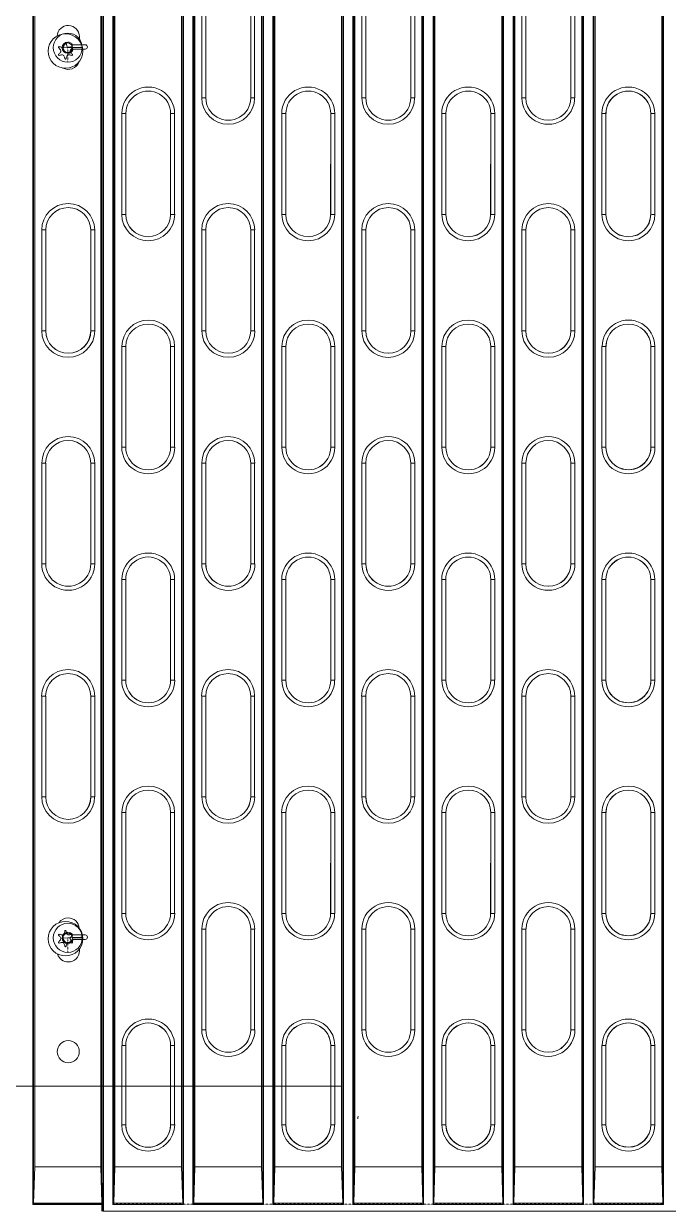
# Model space of a CAD drawing. Extents: x 43000 to 200282, y 3579 to 63943.
# Drawn here: x 114378 to 114732, y 33834 to 34483 of the extents above; entities that cross this region are included whole.
import ezdxf

# ---------------------------------------------------------------- set-up
doc = ezdxf.new("R2010")
doc.units = 0
doc.header["$MEASUREMENT"] = 0
doc.linetypes.add('PDF_IMPORT', pattern=[1, 0.8, -0.2])
doc.layers.get('0').update_dxf_attribs({"linetype": 'CONTINUOUS'})
doc.layers.add('PDF5_Geometry', color=7, linetype='CONTINUOUS')

# ---------------------------------------------------------------- blocks, each defined once
blk = doc.blocks.new('pohlad vonkajšia')
at = {"layer": 'PDF5_Geometry', "lineweight": 13}
for points in [[(16657.05, 2737.14), (16657.28, 2737.35), (16657.28, 2749.69), (16657.28, 2750.3), (16656.95, 2749.99), (16656.95, 2113.41), (16657.26, 2123.41), (16657.26, 2734.37), (16657.05, 2734.58)], [(16667.47, 2430.87), (16667.52, 2430.83), (16667.57, 2430.8), (16667.63, 2430.76), (16667.64, 2430.69), (16667.68, 2430.62), (16667.64, 2430.57), (16667.63, 2430.56), (16667.5, 2430.4), (16667.37, 2430.28), (16667.21, 2430.1), (16667.09, 2429.97), (16667, 2429.81), (16666.98, 2429.67), (16667, 2429.48), (16667.09, 2429.36), (16667.09, 2429.34), (16667.21, 2429.17), (16667.37, 2429.03), (16667.5, 2428.87), (16667.63, 2428.73), (16667.68, 2428.67), (16667.68, 2428.61), (16667.63, 2428.54), (16667.59, 2428.51), (16667.54, 2428.46), (16667.47, 2428.44), (16667.26, 2428.51), (16667.09, 2428.54), (16666.88, 2428.6), (16666.67, 2428.63), (16666.52, 2428.63), (16666.36, 2428.56), (16666.24, 2428.46), (16666.15, 2428.32), (16666.13, 2428.32), (16666.05, 2428.13), (16666, 2427.92), (16665.94, 2427.73), (16665.89, 2427.52), (16665.84, 2427.49), (16665.79, 2427.43), (16665.72, 2427.43), (16665.67, 2427.43), (16665.61, 2427.49), (16665.56, 2427.5), (16665.56, 2427.52), (16665.51, 2427.71), (16665.46, 2427.92), (16665.37, 2428.13), (16665.3, 2428.32), (16665.23, 2428.44), (16665.09, 2428.54), (16664.94, 2428.63), (16664.78, 2428.63), (16664.56, 2428.6), (16664.37, 2428.54), (16664.18, 2428.51), (16663.99, 2428.44), (16663.92, 2428.44), (16663.86, 2428.49), (16663.81, 2428.53), (16663.78, 2428.6), (16663.78, 2428.65), (16663.81, 2428.73), (16663.97, 2428.87), (16664.09, 2429.03), (16664.23, 2429.17), (16664.35, 2429.34), (16664.45, 2429.46), (16664.47, 2429.65), (16664.45, 2429.79), (16664.37, 2429.95), (16664.35, 2429.97), (16664.25, 2430.1), (16664.09, 2430.28), (16663.97, 2430.4), (16663.81, 2430.56), (16663.78, 2430.61), (16663.78, 2430.69), (16663.81, 2430.76), (16663.83, 2430.8), (16663.88, 2430.83), (16663.97, 2430.87), (16663.99, 2430.87), (16664.18, 2430.8), (16664.37, 2430.76), (16664.56, 2430.69), (16664.78, 2430.68), (16664.94, 2430.68), (16665.09, 2430.71), (16665.23, 2430.82), (16665.3, 2430.97), (16665.3, 2430.99), (16665.37, 2431.18), (16665.46, 2431.35), (16665.51, 2431.56), (16665.56, 2431.75), (16665.58, 2431.82), (16665.67, 2431.84), (16665.72, 2431.86), (16665.77, 2431.84), (16665.82, 2431.84), (16665.89, 2431.77), (16665.89, 2431.75), (16665.94, 2431.56), (16666, 2431.39), (16666.05, 2431.18), (16666.13, 2430.99), (16666.2, 2430.83), (16666.34, 2430.73), (16666.48, 2430.68), (16666.67, 2430.68), (16666.88, 2430.69), (16667.09, 2430.76), (16667.26, 2430.8)], [(16663.99, 2187.24), (16664.18, 2187.17), (16664.37, 2187.14), (16664.56, 2187.09), (16664.78, 2187.07), (16664.94, 2187.07), (16665.09, 2187.11), (16665.23, 2187.21), (16665.3, 2187.37), (16665.3, 2187.38), (16665.37, 2187.57), (16665.46, 2187.76), (16665.51, 2187.95), (16665.56, 2188.16), (16665.58, 2188.2), (16665.67, 2188.23), (16665.72, 2188.23), (16665.77, 2188.23), (16665.82, 2188.2), (16665.89, 2188.18), (16665.89, 2188.16), (16665.94, 2187.97), (16666, 2187.76), (16666.05, 2187.57), (16666.13, 2187.38), (16666.2, 2187.24), (16666.34, 2187.14), (16666.48, 2187.07), (16666.67, 2187.07), (16666.88, 2187.09), (16667.09, 2187.14), (16667.26, 2187.17), (16667.47, 2187.24), (16667.52, 2187.24), (16667.57, 2187.19), (16667.63, 2187.16), (16667.64, 2187.09), (16667.68, 2187.04), (16667.64, 2186.97), (16667.63, 2186.95), (16667.5, 2186.79), (16667.37, 2186.65), (16667.21, 2186.52), (16667.09, 2186.34), (16667, 2186.22), (16666.98, 2186.03), (16667, 2185.89), (16667.09, 2185.74), (16667.09, 2185.72), (16667.21, 2185.58), (16667.37, 2185.42), (16667.5, 2185.29), (16667.63, 2185.13), (16667.68, 2185.08), (16667.68, 2185.01), (16667.63, 2184.92), (16667.59, 2184.89), (16667.54, 2184.83), (16667.47, 2184.82), (16667.26, 2184.9), (16667.09, 2184.92), (16666.88, 2184.99), (16666.67, 2185.01), (16666.52, 2185.01), (16666.36, 2184.97), (16666.24, 2184.87), (16666.15, 2184.71), (16666.13, 2184.7), (16666.05, 2184.51), (16666, 2184.31), (16665.94, 2184.11), (16665.89, 2183.93), (16665.84, 2183.86), (16665.79, 2183.85), (16665.72, 2183.83), (16665.67, 2183.85), (16665.61, 2183.86), (16665.56, 2183.9), (16665.56, 2183.93), (16665.51, 2184.11), (16665.46, 2184.3), (16665.37, 2184.51), (16665.3, 2184.7), (16665.23, 2184.83), (16665.09, 2184.94), (16664.94, 2185.01), (16664.78, 2185.01), (16664.56, 2184.99), (16664.37, 2184.92), (16664.18, 2184.9), (16663.99, 2184.82), (16663.92, 2184.83), (16663.86, 2184.89), (16663.81, 2184.92), (16663.78, 2184.99), (16663.78, 2185.04), (16663.81, 2185.11), (16663.81, 2185.13), (16663.97, 2185.29), (16664.09, 2185.42), (16664.23, 2185.58), (16664.35, 2185.72), (16664.45, 2185.86), (16664.47, 2186.03), (16664.45, 2186.2), (16664.37, 2186.34), (16664.35, 2186.34), (16664.25, 2186.52), (16664.09, 2186.65), (16663.97, 2186.79), (16663.81, 2186.95), (16663.78, 2187), (16663.78, 2187.07), (16663.81, 2187.14), (16663.83, 2187.17), (16663.88, 2187.21), (16663.97, 2187.24)], [(16667.64, 2186.24), (16669.64, 2186.24), (16670.33, 2186.24), (16669.31, 2186.24)], [(16669.95, 2186.45), (16667.68, 2186.33), (16670.17, 2186.45), (16670.33, 2186.45)], [(16680.58, 2145.57), (16645.64, 2145.57)], [(16678.95, 2113.41), (16697.91, 2113.41), (16697.6, 2123.41), (16679.26, 2123.41)], [(16700.93, 2113.41), (16719.89, 2113.41), (16719.58, 2123.41), (16701.24, 2123.41)], [(16722.91, 2113.41), (16741.89, 2113.41), (16741.56, 2123.41), (16723.22, 2123.41)], [(16744.89, 2113.41), (16763.88, 2113.41), (16763.56, 2123.41), (16745.22, 2123.41)], [(16766.87, 2113.41), (16785.86, 2113.41), (16785.53, 2123.41), (16767.19, 2123.41)], [(16788.86, 2113.41), (16807.8, 2113.41), (16807.49, 2123.41), (16789.15, 2123.41)], [(16810.84, 2113.41), (16829.79, 2113.41), (16829.47, 2123.41), (16811.15, 2123.41)]]:
    blk.add_lwpolyline(points, close=True, dxfattribs=at)
for points in [[(16675.96, 2111.24), (16675.93, 2111.23), (16675.96, 2749.99), (16675.65, 2750.3), (16675.65, 2737.35)], [(16656.76, 2749.99), (16656.76, 2113.05), (16675.72, 2113.05)], [(16656.76, 2113.05), (16656.86, 2113.15), (16656.86, 2749.99)], [(16675.44, 2737.32), (16675.44, 2747.84), (16675.62, 2749.69), (16675.62, 2120.12), (16675.93, 2111.23), (17129.2, 2111.23), (17129.18, 2111.24)], [(16676.14, 2111.24), (16676.07, 2111.24), (16676.07, 2749.99)], [(16829.99, 2749.99), (16829.99, 2113.05), (16810.63, 2113.05), (16810.63, 2749.99)], [(16808.01, 2749.99), (16808.01, 2113.05), (16788.65, 2113.05), (16788.65, 2749.99)], [(16786.03, 2749.99), (16786.03, 2113.05), (16766.67, 2113.05), (16766.67, 2749.99)], [(16764.08, 2749.99), (16764.08, 2113.05), (16744.68, 2113.05), (16744.68, 2749.99)], [(16742.1, 2749.99), (16742.1, 2113.05), (16722.7, 2113.05), (16722.7, 2749.99)], [(16720.12, 2749.99), (16720.12, 2113.05), (16700.72, 2113.05), (16700.72, 2749.99)], [(16698.12, 2749.99), (16698.12, 2113.05), (16678.74, 2113.05), (16678.74, 2749.99)], [(16676.14, 2749.99), (16676.14, 2111.24)], [(16678.84, 2749.99), (16678.84, 2113.15), (16678.74, 2113.05)], [(16678.95, 2749.99), (16678.95, 2113.41)], [(16679.26, 2123.41), (16679.26, 2747.3), (16697.6, 2747.3), (16697.6, 2123.41)], [(16697.91, 2749.99), (16697.91, 2113.41)], [(16698.02, 2749.99), (16698.02, 2113.15), (16698.12, 2113.05)], [(16700.82, 2749.99), (16700.82, 2113.15), (16700.72, 2113.05)], [(16700.93, 2749.99), (16700.93, 2113.41)], [(16701.24, 2123.41), (16701.24, 2747.3), (16719.58, 2747.3), (16719.58, 2123.41)], [(16719.89, 2749.99), (16719.89, 2113.41)], [(16720, 2749.99), (16720, 2113.15), (16720.12, 2113.05)], [(16722.81, 2749.99), (16722.81, 2113.15), (16722.7, 2113.05)], [(16722.91, 2749.99), (16722.91, 2113.41)], [(16723.22, 2123.41), (16723.22, 2747.3), (16741.56, 2747.3), (16741.56, 2123.41)], [(16741.89, 2749.99), (16741.89, 2113.41)], [(16742, 2749.99), (16742, 2113.15), (16742.1, 2113.05)], [(16744.79, 2749.99), (16744.79, 2113.15), (16744.68, 2113.05)], [(16744.89, 2749.99), (16744.89, 2113.41)], [(16745.22, 2123.41), (16745.22, 2747.3), (16763.56, 2747.3), (16763.56, 2123.41)], [(16763.88, 2749.99), (16763.88, 2113.41)], [(16763.98, 2749.99), (16763.98, 2113.15), (16764.08, 2113.05)], [(16766.77, 2749.99), (16766.77, 2113.15), (16766.67, 2113.05)], [(16766.87, 2749.99), (16766.87, 2113.41)], [(16767.19, 2123.41), (16767.19, 2747.3), (16785.53, 2747.3), (16785.53, 2123.41)], [(16785.86, 2749.99), (16785.86, 2113.41)], [(16785.96, 2749.99), (16785.96, 2113.15), (16786.03, 2113.05)], [(16788.75, 2749.99), (16788.75, 2113.15), (16788.65, 2113.05)], [(16788.86, 2749.99), (16788.86, 2113.41)], [(16789.15, 2123.41), (16789.15, 2747.3), (16807.49, 2747.3), (16807.49, 2123.41)], [(16807.8, 2749.99), (16807.8, 2113.41)], [(16807.91, 2749.99), (16807.91, 2113.15), (16808.01, 2113.05)], [(16810.73, 2749.99), (16810.73, 2113.15), (16810.63, 2113.05)], [(16810.84, 2749.99), (16810.84, 2113.41)], [(16811.15, 2123.41), (16811.15, 2747.3), (16829.47, 2747.3), (16829.47, 2123.41)], [(16829.79, 2749.99), (16829.79, 2113.41)], [(16829.89, 2749.99), (16829.89, 2113.15), (16829.99, 2113.05)], [(16657.28, 2737.35), (16675.36, 2737.35), (16675.57, 2737.14), (16675.57, 2734.58), (16675.39, 2734.37), (16675.39, 2123.41), (16675.72, 2113.41)], [(16675.57, 2737.04), (16675.6, 2737.04), (16675.6, 2120.64), (16675.55, 2120.19), (16675.62, 2120.19), (16675.5, 2120.19)], [(16668.04, 2430.62), (16664.66, 2430.47), (16668.04, 2430.62)], [(16667.68, 2431.34), (16671.13, 2431.34)], [(16671.13, 2430.16), (16667.83, 2430.16)], [(16826.48, 2384.81), (16826.48, 2412.47), (16826.48, 2384.81)], [(16667.52, 2186.33), (16665.18, 2186.2), (16667.52, 2186.33)], [(16667.68, 2187.05), (16671.13, 2187.05)], [(16671.13, 2185.84), (16667.83, 2185.84)], [(16682.27, 2156.72), (16682.27, 2134.98), (16682.27, 2156.72)], [(16694.6, 2134.98), (16694.6, 2156.72), (16694.6, 2134.98)], [(16726.24, 2156.72), (16726.24, 2134.98), (16726.24, 2156.72)], [(16738.56, 2134.98), (16738.56, 2156.72), (16738.56, 2134.98)], [(16770.2, 2156.72), (16770.2, 2134.98), (16770.2, 2156.72)], [(16782.53, 2134.98), (16782.53, 2156.72), (16782.53, 2134.98)], [(16814.15, 2156.72), (16814.15, 2134.98), (16814.15, 2156.72)], [(16826.48, 2134.98), (16826.48, 2156.72), (16826.48, 2134.98)], [(16731.53, 2145.57), (16654.24, 2145.57), (16689.19, 2145.57), (16654.24, 2145.57), (16729.46, 2145.57), (16741.46, 2145.57)], [(16746, 2136.59), (16746.05, 2136.95), (16746.12, 2137.33)], [(16675.39, 2123.41), (16657.26, 2123.41)], [(16675.5, 2120.64), (16675.6, 2120.64)], [(16675.62, 2120.12), (16675.62, 2120.19)], [(16675.81, 2114.62), (16675.67, 2114.62)], [(16675.72, 2113.15), (16656.86, 2113.15)], [(16675.72, 2111.24), (16675.72, 2113.05), (16675.72, 2113.15), (16675.72, 2113.41), (16656.95, 2113.41)], [(16700.82, 2113.15), (16720, 2113.15)]]:
    blk.add_lwpolyline(points, dxfattribs=at)
for points in [[(16716.58, 2444.44, 1.002122), (16704.23, 2444.44, -1.002122), (16716.58, 2444.44), (16716.93, 2444.44), (16717.67, 2444.44), (16717.67, 2416.79), (16716.93, 2416.79), (16716.58, 2416.79), (16716.58, 2444.44), (16716.58, 2416.79, -1.001691), (16704.26, 2416.79), (16703.93, 2416.79), (16703.15, 2416.79), (16703.15, 2444.44), (16703.93, 2444.44), (16704.26, 2444.44), (16704.26, 2416.79), (16704.26, 2444.44)], [(16760.55, 2444.44, 1.002122), (16748.19, 2444.44, -1.002122), (16760.55, 2444.44), (16760.86, 2444.44), (16761.66, 2444.44), (16761.66, 2416.79), (16760.86, 2416.79), (16760.55, 2416.79), (16760.55, 2444.44), (16760.54, 2416.79, -1.001691), (16748.22, 2416.79), (16747.87, 2416.79), (16747.11, 2416.79), (16747.11, 2444.44), (16747.87, 2444.44), (16748.22, 2444.44), (16748.22, 2416.79), (16748.22, 2444.44)], [(16804.51, 2444.44, 0.999729), (16792.16, 2444.47, -0.999729), (16804.51, 2444.44), (16804.84, 2444.44), (16805.59, 2444.44), (16805.59, 2416.79), (16804.84, 2416.79), (16804.51, 2416.79), (16804.51, 2444.44), (16804.53, 2416.82, -0.999295), (16792.15, 2416.79), (16791.84, 2416.79), (16791.06, 2416.79), (16791.06, 2444.44), (16791.84, 2444.44), (16792.15, 2444.44), (16792.15, 2416.79), (16792.15, 2444.44)], [(16663.43, 2433.78, -0.973924), (16669.52, 2433.61), (16669.52, 2432.5)], [(16666.36, 2429.26, 0.417818), (16667.64, 2430.56), (16669.64, 2430.56), (16670.33, 2430.56), (16669.31, 2430.56), (16667.64, 2430.56), (16669.95, 2430.73), (16670.33, 2430.76), (16670.17, 2430.73), (16667.68, 2430.61)], [(16694.6, 2412.47, 1.0035), (16682.3, 2412.48, -1.0035), (16694.6, 2412.47), (16694.95, 2412.47), (16695.69, 2412.47), (16695.69, 2384.81), (16694.95, 2384.81), (16694.6, 2384.81), (16694.6, 2412.47), (16694.56, 2384.81, -0.999032), (16682.27, 2384.81), (16681.95, 2384.81), (16681.17, 2384.81), (16681.17, 2412.47), (16681.95, 2412.47), (16682.27, 2412.47), (16682.27, 2384.81), (16682.27, 2412.47)], [(16738.56, 2412.47, 1.0035), (16726.27, 2412.48, -1.0035), (16738.56, 2412.47), (16738.91, 2412.47), (16739.67, 2412.47), (16739.67, 2384.81), (16738.91, 2384.81), (16738.56, 2384.81), (16738.56, 2412.47), (16738.53, 2384.81, -0.999032), (16726.24, 2384.81), (16725.91, 2384.81), (16725.13, 2384.81), (16725.13, 2412.47), (16725.91, 2412.47), (16726.24, 2412.47), (16726.24, 2384.81), (16726.24, 2412.47)], [(16782.53, 2412.47, 1.003497), (16770.22, 2412.46, -1.003497), (16782.53, 2412.47), (16782.84, 2412.47), (16783.64, 2412.47), (16783.64, 2384.81), (16782.84, 2384.81), (16782.53, 2384.81), (16782.53, 2412.47), (16782.48, 2384.79, -0.999029), (16770.2, 2384.81), (16769.86, 2384.81), (16769.09, 2384.81), (16769.09, 2412.47), (16769.86, 2412.47), (16770.2, 2412.47), (16770.2, 2384.81), (16770.2, 2412.47)], [(16814.2, 2412.5, -1.003502), (16826.48, 2412.47), (16826.82, 2412.47), (16827.57, 2412.47), (16827.57, 2384.81), (16826.82, 2384.81), (16826.46, 2384.83, -0.999033), (16814.15, 2384.81), (16813.82, 2384.81), (16813.06, 2384.81), (16813.06, 2412.47), (16813.82, 2412.47), (16814.15, 2412.47), (16814.15, 2384.81), (16814.15, 2412.47, -1.001699), (16826.48, 2412.47)], [(16672.64, 2380.52, 0.99738), (16660.29, 2380.52, -0.99738), (16672.64, 2380.52), (16672.97, 2380.52), (16673.75, 2380.52), (16673.75, 2352.86), (16672.97, 2352.86), (16672.64, 2352.86), (16672.64, 2380.52), (16672.64, 2352.86, -0.997789), (16660.29, 2352.86), (16659.96, 2352.86), (16659.18, 2352.86), (16659.18, 2380.52), (16659.96, 2380.52), (16660.29, 2380.52), (16660.29, 2352.86), (16660.29, 2380.52)], [(16716.58, 2380.52, 0.999478), (16704.27, 2380.53, -0.999478), (16716.58, 2380.52), (16716.93, 2380.52), (16717.67, 2380.52), (16717.67, 2352.86), (16716.93, 2352.86), (16716.58, 2352.86), (16716.58, 2380.52), (16716.6, 2352.86, -0.999886), (16704.26, 2352.86), (16703.93, 2352.86), (16703.15, 2352.86), (16703.15, 2380.52), (16703.93, 2380.52), (16704.26, 2380.52), (16704.26, 2352.86), (16704.26, 2380.52)], [(16760.55, 2380.52, 0.999478), (16748.23, 2380.52, -0.999478), (16760.55, 2380.52), (16760.86, 2380.52), (16761.66, 2380.52), (16761.66, 2352.86), (16760.86, 2352.86), (16760.55, 2352.86), (16760.55, 2380.52), (16760.56, 2352.85, -0.999886), (16748.22, 2352.86), (16747.87, 2352.86), (16747.11, 2352.86), (16747.11, 2380.52), (16747.87, 2380.52), (16748.22, 2380.52), (16748.22, 2352.86), (16748.22, 2380.52)], [(16804.51, 2380.52, 0.997082), (16792.19, 2380.55, -0.997082), (16804.51, 2380.52), (16804.84, 2380.52), (16805.59, 2380.52), (16805.59, 2352.86), (16804.84, 2352.86), (16804.51, 2352.86), (16804.51, 2380.52), (16804.51, 2352.86, -0.997493), (16792.15, 2352.86), (16791.84, 2352.86), (16791.06, 2352.86), (16791.06, 2380.52), (16791.84, 2380.52), (16792.15, 2380.52), (16792.15, 2352.86), (16792.15, 2380.52)], [(16694.6, 2348.56, 0.999478), (16682.29, 2348.56, -0.999478), (16694.6, 2348.56), (16694.95, 2348.56), (16695.69, 2348.56), (16695.69, 2320.89), (16694.95, 2320.89), (16694.6, 2320.89), (16694.6, 2348.56), (16694.6, 2320.89, -1.001638), (16682.27, 2320.89), (16681.95, 2320.89), (16681.17, 2320.89), (16681.17, 2348.56), (16681.95, 2348.56), (16682.27, 2348.56), (16682.27, 2320.89), (16682.27, 2348.56)], [(16738.56, 2348.56, 0.999478), (16726.25, 2348.56, -0.999478), (16738.56, 2348.56), (16738.91, 2348.56), (16739.67, 2348.56), (16739.67, 2320.89), (16738.91, 2320.89), (16738.56, 2320.89), (16738.56, 2348.56), (16738.57, 2320.89, -1.001638), (16726.24, 2320.89), (16725.91, 2320.89), (16725.13, 2320.89), (16725.13, 2348.56), (16725.91, 2348.56), (16726.24, 2348.56), (16726.24, 2320.89), (16726.24, 2348.56)], [(16782.53, 2348.56, 0.999475), (16770.2, 2348.54, -0.999475), (16782.53, 2348.56), (16782.84, 2348.56), (16783.64, 2348.56), (16783.64, 2320.89), (16782.84, 2320.89), (16782.53, 2320.89), (16782.53, 2348.56), (16782.51, 2320.88, -1.001634), (16770.2, 2320.89), (16769.86, 2320.89), (16769.09, 2320.89), (16769.09, 2348.56), (16769.86, 2348.56), (16770.2, 2348.56), (16770.2, 2320.89), (16770.2, 2348.56)], [(16814.19, 2348.58, -0.99948), (16826.48, 2348.56), (16826.82, 2348.56), (16827.57, 2348.56), (16827.57, 2320.89), (16826.82, 2320.89), (16826.48, 2320.89), (16826.48, 2348.56), (16826.5, 2320.91, -1.001639), (16814.15, 2320.89), (16813.82, 2320.89), (16813.06, 2320.89), (16813.06, 2348.56), (16813.82, 2348.56), (16814.15, 2348.56), (16814.15, 2320.89), (16814.15, 2348.56, -0.997679), (16826.48, 2348.56)], [(16672.64, 2316.57, 0.997766), (16660.27, 2316.57, -0.997766), (16672.64, 2316.57), (16672.97, 2316.57), (16673.75, 2316.57), (16673.75, 2288.92), (16672.97, 2288.92), (16672.64, 2288.92), (16672.64, 2316.57), (16672.67, 2288.92, -1.000006), (16660.29, 2288.92), (16659.96, 2288.92), (16659.18, 2288.92), (16659.18, 2316.57), (16659.96, 2316.57), (16660.29, 2316.57), (16660.29, 2288.92), (16660.29, 2316.57)], [(16716.58, 2316.57, 0.999862), (16704.24, 2316.57, -0.999862), (16716.58, 2316.57), (16716.93, 2316.57), (16717.67, 2316.57), (16717.67, 2288.92), (16716.93, 2288.92), (16716.58, 2288.92), (16716.58, 2316.57), (16716.61, 2288.92, -1.002103), (16704.26, 2288.92), (16703.93, 2288.92), (16703.15, 2288.92), (16703.15, 2316.57), (16703.93, 2316.57), (16704.26, 2316.57), (16704.26, 2288.92), (16704.26, 2316.57)], [(16760.55, 2316.57, 0.999862), (16748.2, 2316.57, -0.999862), (16760.55, 2316.57), (16760.86, 2316.57), (16761.66, 2316.57), (16761.66, 2288.92), (16760.86, 2288.92), (16760.55, 2288.92), (16760.55, 2316.57), (16760.57, 2288.92, -1.002103), (16748.22, 2288.92), (16747.87, 2288.92), (16747.11, 2288.92), (16747.11, 2316.57), (16747.87, 2316.57), (16748.22, 2316.57), (16748.22, 2288.92), (16748.22, 2316.57)], [(16804.51, 2316.57, 0.997469), (16792.16, 2316.6, -0.997469), (16804.51, 2316.57), (16804.84, 2316.57), (16805.59, 2316.57), (16805.59, 2288.92), (16804.84, 2288.92), (16804.51, 2288.92), (16804.51, 2316.57), (16804.51, 2288.92, -0.99971), (16792.15, 2288.92), (16791.84, 2288.92), (16791.06, 2288.92), (16791.06, 2316.57), (16791.84, 2316.57), (16792.15, 2316.57), (16792.15, 2288.92), (16792.15, 2316.57)], [(16694.6, 2284.59, 1.002092), (16682.25, 2284.59, -1.002092), (16694.6, 2284.59), (16694.95, 2284.59), (16695.69, 2284.59), (16695.69, 2256.93), (16694.95, 2256.93), (16694.6, 2256.93), (16694.6, 2284.59), (16694.6, 2256.94, -1.001691), (16682.27, 2256.93), (16681.95, 2256.93), (16681.17, 2256.93), (16681.17, 2284.59), (16681.95, 2284.59), (16682.27, 2284.59), (16682.27, 2256.93), (16682.27, 2284.59)], [(16738.56, 2284.59, 1.002092), (16726.22, 2284.59, -1.002092), (16738.56, 2284.59), (16738.91, 2284.59), (16739.67, 2284.59), (16739.67, 2256.93), (16738.91, 2256.93), (16738.56, 2256.93), (16738.56, 2284.59), (16738.56, 2256.94, -1.001691), (16726.24, 2256.93), (16725.91, 2256.93), (16725.13, 2256.93), (16725.13, 2284.59), (16725.91, 2284.59), (16726.24, 2284.59), (16726.24, 2256.93), (16726.24, 2284.59)], [(16782.53, 2284.59, 1.002089), (16770.17, 2284.57, -1.002089), (16782.53, 2284.59), (16782.84, 2284.59), (16783.64, 2284.59), (16783.64, 2256.93), (16782.84, 2256.93), (16782.53, 2256.93), (16782.53, 2284.59), (16782.51, 2256.92, -1.001688), (16770.2, 2256.93), (16769.86, 2256.93), (16769.09, 2256.93), (16769.09, 2284.59), (16769.86, 2284.59), (16770.2, 2284.59), (16770.2, 2256.93), (16770.2, 2284.59)], [(16814.15, 2284.61, -1.002094), (16826.48, 2284.59), (16826.82, 2284.59), (16827.57, 2284.59), (16827.57, 2256.93), (16826.82, 2256.93), (16826.48, 2256.93), (16826.48, 2284.59), (16826.5, 2256.96, -1.001693), (16814.15, 2256.93), (16813.82, 2256.93), (16813.06, 2256.93), (16813.06, 2284.59), (16813.82, 2284.59), (16814.15, 2284.59), (16814.15, 2256.93), (16814.15, 2284.59, -1.000291), (16826.48, 2284.59)], [(16672.64, 2252.62, 0.997848), (16660.27, 2252.62, -0.997848), (16672.64, 2252.62), (16672.97, 2252.62), (16673.75, 2252.62), (16673.75, 2224.95), (16672.97, 2224.95), (16672.64, 2224.95), (16672.64, 2252.62), (16672.66, 2224.95, -0.997795), (16660.29, 2224.95), (16659.96, 2224.95), (16659.18, 2224.95), (16659.18, 2252.62), (16659.96, 2252.62), (16660.29, 2252.62), (16660.29, 2224.95), (16660.29, 2252.62)], [(16716.58, 2252.62, 0.999945), (16704.24, 2252.62, -0.999945), (16716.58, 2252.62), (16716.93, 2252.62), (16717.67, 2252.62), (16717.67, 2224.95), (16716.93, 2224.95), (16716.58, 2224.95), (16716.58, 2252.62), (16716.61, 2224.95, -0.999891), (16704.26, 2224.95), (16703.93, 2224.95), (16703.15, 2224.95), (16703.15, 2252.62), (16703.93, 2252.62), (16704.26, 2252.62), (16704.26, 2224.95), (16704.26, 2252.62)], [(16760.55, 2252.62, 0.999945), (16748.2, 2252.61, -0.999945), (16760.55, 2252.62), (16760.86, 2252.62), (16761.66, 2252.62), (16761.66, 2224.95), (16760.86, 2224.95), (16760.55, 2224.95), (16760.55, 2252.62), (16760.56, 2224.95, -0.999891), (16748.22, 2224.95), (16747.87, 2224.95), (16747.11, 2224.95), (16747.11, 2252.62), (16747.87, 2252.62), (16748.22, 2252.62), (16748.22, 2224.95), (16748.22, 2252.62)], [(16804.51, 2252.62, 0.997552), (16792.16, 2252.64, -0.997552), (16804.51, 2252.62), (16804.84, 2252.62), (16805.59, 2252.62), (16805.59, 2224.95), (16804.84, 2224.95), (16804.51, 2224.95), (16804.51, 2252.62), (16804.55, 2224.98, -0.997499), (16792.15, 2224.95), (16791.84, 2224.95), (16791.06, 2224.95), (16791.06, 2252.62), (16791.84, 2252.62), (16792.15, 2252.62), (16792.15, 2224.95), (16792.15, 2252.62)], [(16694.6, 2220.67, 0.997229), (16682.3, 2220.67, -0.997229), (16694.6, 2220.67), (16694.95, 2220.67), (16695.69, 2220.67), (16695.69, 2192.98), (16694.95, 2192.98), (16694.6, 2192.98), (16694.6, 2220.67), (16694.57, 2192.99, -1.001281), (16682.27, 2192.98), (16681.95, 2192.98), (16681.17, 2192.98), (16681.17, 2220.67), (16681.95, 2220.67), (16682.27, 2220.67), (16682.27, 2192.98), (16682.27, 2220.67)], [(16738.56, 2220.67, 0.997229), (16726.26, 2220.67, -0.997229), (16738.56, 2220.67), (16738.91, 2220.67), (16739.67, 2220.67), (16739.67, 2192.98), (16738.91, 2192.98), (16738.56, 2192.98), (16738.56, 2220.67), (16738.54, 2192.99, -1.001281), (16726.24, 2192.98), (16725.91, 2192.98), (16725.13, 2192.98), (16725.13, 2220.67), (16725.91, 2220.67), (16726.24, 2220.67), (16726.24, 2192.98), (16726.24, 2220.67)], [(16782.53, 2220.67, 0.997226), (16770.21, 2220.66, -0.997226), (16782.53, 2220.67), (16782.84, 2220.67), (16783.64, 2220.67), (16783.64, 2192.98), (16782.84, 2192.98), (16782.53, 2192.98), (16782.53, 2220.67), (16782.48, 2192.97, -1.001278), (16770.2, 2192.98), (16769.86, 2192.98), (16769.09, 2192.98), (16769.09, 2220.67), (16769.86, 2220.67), (16770.2, 2220.67), (16770.2, 2192.98), (16770.2, 2220.67)], [(16814.19, 2220.69, -0.997231), (16826.48, 2220.67), (16826.82, 2220.67), (16827.57, 2220.67), (16827.57, 2192.98), (16826.82, 2192.98), (16826.48, 2192.98), (16826.48, 2220.67), (16826.47, 2193.01, -1.001283), (16814.15, 2192.98), (16813.82, 2192.98), (16813.06, 2192.98), (16813.06, 2220.67), (16813.82, 2220.67), (16814.15, 2220.67), (16814.15, 2192.98), (16814.15, 2220.67, -0.995432), (16826.48, 2220.67)], [(16716.58, 2188.68, 1.001281), (16704.29, 2188.69, -1.001281), (16716.58, 2188.68), (16716.93, 2188.68), (16717.67, 2188.68), (16717.67, 2161.03), (16716.93, 2161.03), (16716.58, 2161.03), (16716.58, 2188.68), (16716.58, 2161.04, -1.001691), (16704.26, 2161.03), (16703.93, 2161.03), (16703.15, 2161.03), (16703.15, 2188.68), (16703.93, 2188.68), (16704.26, 2188.68), (16704.26, 2161.03), (16704.26, 2188.68)], [(16760.55, 2188.68, 1.001281), (16748.25, 2188.68, -1.001281), (16760.55, 2188.68), (16760.86, 2188.68), (16761.66, 2188.68), (16761.66, 2161.03), (16760.86, 2161.03), (16760.55, 2161.03), (16760.55, 2188.68), (16760.54, 2161.03, -1.001691), (16748.22, 2161.03), (16747.87, 2161.03), (16747.11, 2161.03), (16747.11, 2188.68), (16747.87, 2188.68), (16748.22, 2188.68), (16748.22, 2161.03), (16748.22, 2188.68)], [(16804.51, 2188.68, 0.998881), (16792.21, 2188.71, -0.998881), (16804.51, 2188.68), (16804.84, 2188.68), (16805.59, 2188.68), (16805.59, 2161.03), (16804.84, 2161.03), (16804.51, 2161.03), (16804.51, 2188.68), (16804.53, 2161.06, -0.999295), (16792.15, 2161.03), (16791.84, 2161.03), (16791.06, 2161.03), (16791.06, 2188.68), (16791.84, 2188.68), (16792.15, 2188.68), (16792.15, 2161.03), (16792.15, 2188.68)], [(16666.46, 2179.63, 0.4143), (16669.52, 2182.7), (16669.52, 2183.17)], [(16694.6, 2134.98, -1.001638), (16682.27, 2134.98), (16681.95, 2134.98), (16681.17, 2134.98), (16681.17, 2156.72), (16681.95, 2156.72), (16682.27, 2156.72, -1.001691), (16694.6, 2156.72), (16694.95, 2156.72), (16695.69, 2156.72), (16695.69, 2134.98), (16694.95, 2134.98), (16694.6, 2134.98, -0.999862), (16682.27, 2134.98)], [(16738.57, 2134.98, -1.001638), (16726.24, 2134.98), (16725.91, 2134.98), (16725.13, 2134.98), (16725.13, 2156.72), (16725.91, 2156.72), (16726.24, 2156.72, -1.001691), (16738.56, 2156.72), (16738.91, 2156.72), (16739.67, 2156.72), (16739.67, 2134.98), (16738.91, 2134.98), (16738.56, 2134.98, -0.999862), (16726.24, 2134.98)], [(16782.51, 2134.96, -1.001634), (16770.2, 2134.98), (16769.86, 2134.98), (16769.09, 2134.98), (16769.09, 2156.72), (16769.86, 2156.72), (16770.2, 2156.72, -1.001688), (16782.53, 2156.72), (16782.84, 2156.72), (16783.64, 2156.72), (16783.64, 2134.98), (16782.84, 2134.98), (16782.53, 2134.98, -0.999859), (16770.2, 2134.98)], [(16826.52, 2135, -0.999864), (16814.15, 2134.98), (16813.82, 2134.98), (16813.06, 2134.98), (16813.06, 2156.72), (16813.82, 2156.72), (16814.15, 2156.72, -1.001693), (16826.48, 2156.72), (16826.82, 2156.72), (16827.57, 2156.72), (16827.57, 2134.98), (16826.82, 2134.98), (16826.48, 2134.98, -0.998062), (16814.15, 2134.98)]]:
    blk.add_lwpolyline(points, format="xyb", dxfattribs=at)
at = {"layer": 'PDF5_Geometry', "linetype": 'PDF_IMPORT', "lineweight": 13, "ltscale": 0.002481}
blk.add_lwpolyline([(16670.33, 2430.56), (16666.36, 2430.56), (16666.36, 2426.55)], dxfattribs=at)
at = {"layer": 'PDF5_Geometry', "linetype": 'PDF_IMPORT', "lineweight": 13, "ltscale": 0.002441}
blk.add_lwpolyline([(16666.36, 2182.25), (16666.36, 2186.24), (16670.33, 2186.24)], dxfattribs=at)
at = {"layer": 'PDF5_Geometry', "linetype": 'PDF_IMPORT', "lineweight": 13, "ltscale": 0.043583}
blk.add_lwpolyline([(16678.84, 2113.15), (16829.89, 2113.15)], dxfattribs=at)
at = {"layer": 'PDF5_Geometry', "lineweight": 13}
for centre, radius in [((16665.73, 2429.64), 4.74), ((16666.35, 2430.56), 3.98), ((16665.72, 2186.03), 4.75), ((16666.34, 2186.26), 3.99), ((16666.47, 2155.02), 3.04)]:
    blk.add_circle(centre, radius, dxfattribs=at)
for centre, radius, start, end in [((16666.49, 2427.7), 3.11, 241.9918, 338.4506), ((16688.44, 2412.5), 7.25, 359.7598, 179.9197), ((16732.39, 2412.47), 7.29, 0.0514, 180.0944), ((16776.34, 2412.46), 7.3, 0.1093, 180.1526), ((16820.32, 2412.5), 7.25, 359.7598, 180.0361), ((16710.41, 2416.81), 7.26, 180.1206, 0.0255), ((16710.42, 2416.78), 6.16, 179.9204, 0.114), ((16754.35, 2416.78), 7.24, 179.9163, 359.8794), ((16754.38, 2416.78), 6.16, 179.886, 0.0796), ((16798.31, 2416.79), 7.25, 180.0332, 0.1131), ((16798.34, 2416.81), 6.19, 180.1605, 0.0796), ((16666.47, 2380.5), 7.27, 0.2085, 179.7915), ((16710.41, 2380.5), 7.27, 0.1502, 179.704), ((16754.37, 2380.49), 7.28, 0.296, 179.9084), ((16798.33, 2380.52), 7.25, 0.0623, 179.7915), ((16688.45, 2384.84), 7.28, 180.2975, 0.0241), ((16688.42, 2384.81), 6.14, 180.0729, 359.9619), ((16732.39, 2384.82), 7.26, 180.1224, 359.7316), ((16732.38, 2384.81), 6.14, 180.0729, 359.9619), ((16776.35, 2384.81), 7.25, 180.0638, 359.6733), ((16776.34, 2384.81), 6.14, 180.0035, 359.8921), ((16820.33, 2384.83), 7.27, 180.1807, 0.0241), ((16820.31, 2384.82), 6.16, 180.176, 359.8586), ((16688.46, 2348.57), 7.23, 359.8854, 179.7931), ((16732.41, 2348.53), 7.27, 0.1777, 179.968), ((16776.36, 2348.53), 7.28, 0.2362, 180.0268), ((16820.34, 2348.57), 7.23, 359.8854, 179.9099), ((16666.47, 2352.87), 7.29, 180.0812, 359.9188), ((16666.48, 2352.87), 6.19, 180.1268, 359.8732), ((16710.45, 2352.88), 7.3, 180.1686, 359.9766), ((16710.43, 2352.86), 6.17, 180.0237, 0.0106), ((16754.39, 2352.85), 7.28, 179.9647, 359.8314), ((16754.39, 2352.85), 6.17, 179.9894, 359.9763), ((16798.35, 2352.87), 7.29, 180.0812, 0.0643), ((16798.35, 2352.88), 6.2, 180.2639, 359.9763), ((16666.48, 2316.57), 7.27, 0.0145, 179.9855), ((16710.42, 2316.58), 7.26, 359.9561, 179.8982), ((16754.38, 2316.56), 7.28, 0.1018, 180.1023), ((16798.34, 2316.59), 7.25, 359.8685, 179.9855), ((16688.46, 2320.9), 7.29, 180.0817, 0.2388), ((16688.44, 2320.88), 6.16, 179.9234, 0.1109), ((16732.4, 2320.88), 7.27, 179.9071, 359.9472), ((16732.4, 2320.88), 6.16, 179.9234, 0.1109), ((16776.36, 2320.87), 7.26, 179.8488, 359.8892), ((16776.36, 2320.87), 6.16, 179.8548, 0.042), ((16820.33, 2320.88), 7.28, 179.9653, 0.2388), ((16820.32, 2320.89), 6.17, 180.0264, 0.0078), ((16688.44, 2284.62), 7.25, 359.7609, 179.9185), ((16732.39, 2284.58), 7.29, 0.0526, 180.0932), ((16776.34, 2284.57), 7.3, 0.1105, 180.1515), ((16820.32, 2284.62), 7.25, 359.7609, 180.0349), ((16666.48, 2288.92), 7.29, 179.9719, 0.0281), ((16666.48, 2288.92), 6.19, 179.9997, 0.0003), ((16710.45, 2288.93), 7.31, 180.0592, 0.0857), ((16710.43, 2288.91), 6.18, 179.8967, 0.1374), ((16754.39, 2288.9), 7.28, 179.8556, 359.9408), ((16754.4, 2288.91), 6.17, 179.8626, 0.1033), ((16798.35, 2288.92), 7.29, 179.9719, 0.1733), ((16798.35, 2288.93), 6.2, 180.1365, 0.1033), ((16666.45, 2252.61), 7.29, 0.0789, 179.9211), ((16710.39, 2252.62), 7.28, 0.0211, 179.8337), ((16754.35, 2252.6), 7.3, 0.1663, 180.0377), ((16798.31, 2252.63), 7.27, 359.9334, 179.9211), ((16688.44, 2256.95), 7.28, 180.1015, 0.2194), ((16688.44, 2256.93), 6.16, 179.9204, 0.114), ((16732.38, 2256.93), 7.25, 179.9269, 359.9276), ((16732.4, 2256.93), 6.16, 179.9204, 0.114), ((16776.34, 2256.92), 7.25, 179.8682, 359.8692), ((16776.36, 2256.92), 6.16, 179.8518, 0.045), ((16820.32, 2256.93), 7.26, 179.9849, 0.2194), ((16820.32, 2256.94), 6.17, 180.0234, 0.0108), ((16666.44, 2224.97), 7.26, 180.1209, 359.8791), ((16666.48, 2224.96), 6.19, 180.1265, 359.8735), ((16688.44, 2220.67), 7.26, 359.9535, 179.7254), ((16710.42, 2224.98), 7.27, 180.2083, 359.9377), ((16710.43, 2224.95), 6.17, 180.0234, 0.0109), ((16732.38, 2220.64), 7.29, 0.2457, 179.9005), ((16754.36, 2224.95), 7.25, 180.0039, 359.7917), ((16754.39, 2224.95), 6.17, 179.9891, 359.9766), ((16776.34, 2220.63), 7.3, 0.3036, 179.9587), ((16798.32, 2224.97), 7.26, 180.1209, 0.0254), ((16798.35, 2224.98), 6.2, 180.2636, 359.9766), ((16820.31, 2220.67), 7.26, 359.9535, 179.842), ((16710.42, 2188.69), 7.26, 359.9547, 179.8996), ((16754.38, 2188.67), 7.28, 0.1004, 180.1037), ((16798.34, 2188.7), 7.25, 359.867, 179.987), ((16688.44, 2193), 7.28, 180.1004, 0.2206), ((16688.42, 2192.98), 6.15, 179.944, 0.0907), ((16732.38, 2192.97), 7.25, 179.9257, 359.9288), ((16732.39, 2192.98), 6.15, 179.944, 0.0907), ((16776.34, 2192.97), 7.25, 179.867, 359.8704), ((16776.34, 2192.97), 6.14, 179.8748, 0.0212), ((16820.32, 2192.98), 7.26, 179.9838, 0.2206), ((16820.31, 2192.99), 6.16, 180.047, 359.9875), ((16666.49, 2188.72), 3, 4.001, 90.4437), ((16666.35, 2186.25), 1.31, 89.492, 270.6705), ((16688.47, 2156.74), 7.22, 359.7995, 179.8792), ((16732.42, 2156.7), 7.26, 0.0915, 180.0538), ((16776.37, 2156.7), 7.27, 0.1503, 180.1129), ((16820.35, 2156.74), 7.22, 359.7995, 179.9959), ((16688.44, 2156.73), 6.16, 359.886, 180.0796), ((16710.45, 2161.04), 7.31, 180.0592, 0.0857), ((16710.42, 2161.02), 6.16, 179.9204, 0.114), ((16732.41, 2156.73), 6.16, 359.886, 180.0796), ((16754.39, 2161.01), 7.28, 179.8556, 359.9408), ((16754.38, 2161.02), 6.16, 179.886, 0.0796), ((16776.36, 2156.72), 6.17, 359.955, 180.1482), ((16798.35, 2161.03), 7.29, 179.9719, 0.1733), ((16798.34, 2161.05), 6.19, 180.1605, 0.0796), ((16820.31, 2156.72), 6.17, 359.9892, 179.9766), ((16688.44, 2135), 7.27, 180.2097, 0.1117), ((16732.38, 2134.98), 7.25, 180.0349, 359.8194), ((16776.34, 2134.97), 7.24, 179.976, 359.7609), ((16820.32, 2134.99), 7.26, 180.093, 0.1117)]:
    blk.add_arc(centre, radius, start, end, dxfattribs=at)
for points in [[(16666.36, 2432.08), (16665.48, 2432.08), (16664.78, 2431.4), (16664.78, 2430.56)], [(16664.78, 2430.56), (16664.78, 2429.69), (16665.48, 2429.01), (16666.36, 2429.01)], [(16666.36, 2431.84), (16665.61, 2431.84), (16665.04, 2431.25), (16665.04, 2430.56)], [(16665.04, 2430.56), (16665.04, 2429.81), (16665.61, 2429.26), (16666.36, 2429.26)], [(16667.68, 2431.34), (16667.37, 2431.84), (16666.88, 2432.08), (16666.36, 2432.08)], [(16667.64, 2430.56), (16667.64, 2431.25), (16667.05, 2431.84), (16666.36, 2431.84)], [(16666.36, 2429.01), (16667.05, 2429.01), (16667.64, 2429.46), (16667.83, 2430.16)], [(16671.75, 2430.73), (16671.75, 2431.08), (16671.47, 2431.34), (16671.13, 2431.34)], [(16671.13, 2430.16), (16671.47, 2430.16), (16671.75, 2430.4), (16671.75, 2430.73)], [(16666.46, 2191.72), (16665.46, 2191.72), (16664.56, 2191.21), (16663.99, 2190.47)], [(16666.36, 2187.78), (16665.48, 2187.78), (16664.78, 2187.09), (16664.78, 2186.24)], [(16664.78, 2186.24), (16664.78, 2185.41), (16665.48, 2184.7), (16666.36, 2184.7)], [(16667.68, 2187.05), (16667.37, 2187.52), (16666.88, 2187.78), (16666.36, 2187.78)], [(16667.64, 2186.24), (16667.64, 2186.97), (16667.05, 2187.56), (16666.36, 2187.56)], [(16666.36, 2184.94), (16667.05, 2184.94), (16667.64, 2185.53), (16667.64, 2186.24)], [(16671.75, 2186.45), (16671.75, 2186.78), (16671.47, 2187.05), (16671.13, 2187.05)], [(16671.13, 2185.84), (16671.47, 2185.84), (16671.75, 2186.12), (16671.75, 2186.45)], [(16666.36, 2184.7), (16667.05, 2184.7), (16667.64, 2185.2), (16667.83, 2185.84)], [(16663.55, 2181.82), (16663.93, 2180.5), (16665.15, 2179.65), (16666.46, 2179.63)]]:
    blk.add_open_spline(points, degree=3, dxfattribs=at)

msp = doc.modelspace()

# ---------------------------------------------------------------- block references
at = {"xscale": 2, "yscale": 2, "zscale": 2}
msp.add_blockref('pohlad vonkajšia', (81069.71, 29608.42, -0.77), dxfattribs=at)

doc.saveas('drawing.dxf')
